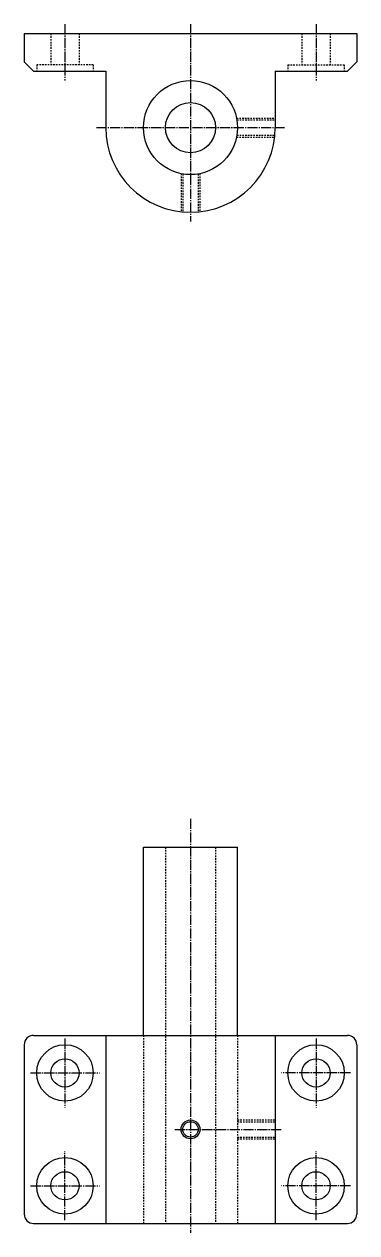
# Model space of a CAD drawing. Extents: x 43 to 642, y 40 to 601.
# Drawn here: x 536 to 642, y 215.5 to 601.1 of the extents above; entities outside this region: 2.
import ezdxf

# ---------------------------------------------------------------- set-up
doc = ezdxf.new("R2010")
doc.units = 0
doc.header["$LTSCALE"] = 0.25
doc.linetypes.add('CENTER', pattern=[17.5, 13, -1.5, 1.5, -1.5])
doc.linetypes.add('DASHED', pattern=[3.5, 2, -1.5])
doc.layers.get('0').update_dxf_attribs({"linetype": 'CONTINUOUS'})
doc.layers.add('CENTER', color=1, linetype='CENTER')
doc.styles.get("Standard").update_dxf_attribs({"font": 'txt', "bigfont": 'BIGFONT'})

msp = doc.modelspace()

# ---------------------------------------------------------------- linework, layer by layer
for p, q in [((536, 598.1), (642, 598.1)), ((536, 598.1), (536, 589.1)), ((642, 598.1), (642, 589.1)), ((536, 589.1), (539, 586.1)), ((539, 586.1), (562, 586.1)), ((562, 586.1), (562, 568.1)), ((616, 586.1), (616, 568.1)), ((616, 586.1), (639, 586.1)), ((639, 586.1), (642, 589.1)), ((574, 338.54), (604, 338.54)), ((574, 278.54), (574, 338.54)), ((604, 278.54), (604, 338.54)), ((539, 278.54), (639, 278.54)), ((562, 278.54), (562, 218.54)), ((616, 278.54), (616, 218.54)), ((536, 275.54), (536, 221.54)), ((642, 275.54), (642, 221.54)), ((539, 218.54), (639, 218.54)), ((564, 218.54), (564, 218.54)), ((589, 218.54), (589, 218.54))]:
    msp.add_line(p, q)
at = {"color": 3, "linetype": 'DASHED'}
for p, q in [((544.5, 598.1), (544.5, 588.1)), ((553.5, 598.1), (553.5, 588.1)), ((624.5, 598.1), (624.5, 588.1)), ((633.5, 598.1), (633.5, 588.1)), ((558, 588.1), (540, 588.1)), ((540, 588.1), (540, 586.1)), ((558, 588.1), (558, 586.1)), ((620, 588.1), (638, 588.1)), ((620, 588.1), (620, 586.1)), ((638, 588.1), (638, 586.1)), ((603.7, 571.1), (616, 571.1)), ((603.8, 570.55), (616, 570.55)), ((603.7, 565.1), (615.83, 565.1)), ((603.8, 565.64), (615.89, 565.64)), ((586, 553.4), (586, 541.26)), ((586.54, 553.3), (586.54, 541.21)), ((591.46, 553.3), (591.46, 541.21)), ((592, 553.4), (592, 541.26)), ((581, 338.54), (581, 218.54)), ((597, 338.54), (597, 218.54)), ((574, 278.54), (574, 218.54)), ((604, 278.54), (604, 218.54)), ((604, 251.54), (616, 251.54)), ((604, 251), (616, 251)), ((604, 246.09), (616, 246.09)), ((604, 245.54), (616, 245.54))]:
    msp.add_line(p, q, dxfattribs=at)
for centre, radius in [((589, 568.1), 15), ((589, 568.1), 8), ((549, 266.54), 9), ((629, 266.54), 9), ((549, 266.54), 4.5), ((629, 266.54), 4.5), ((589, 248.54), 2.46), ((549, 230.54), 9), ((629, 230.54), 9), ((549, 230.54), 4.5), ((629, 230.54), 4.5)]:
    msp.add_circle(centre, radius)
at = {"color": 3}
msp.add_circle((589, 248.54), 3, dxfattribs=at)
for centre, radius, start, end in [((589, 568.1), 27, 180, 0), ((539, 275.54), 3, 90, 180), ((639, 275.54), 3, 0, 90), ((539, 221.54), 3, 180, 270), ((639, 221.54), 3, 270, 0)]:
    msp.add_arc(centre, radius, start, end)
at = {"layer": 'CENTER', "color": 1, "linetype": 'CENTER'}
for p, q in [((549, 601.1), (549, 583.1)), ((589, 601.1), (589, 538.1)), ((629, 601.1), (629, 583.1)), ((559, 568.1), (619, 568.1)), ((589, 347.64), (589, 215.54)), ((549, 277.54), (549, 255.54)), ((629, 277.54), (629, 255.54)), ((538, 266.54), (560, 266.54)), ((640, 266.54), (618, 266.54)), ((584, 248.54), (618, 248.54)), ((549, 219.54), (549, 241.54)), ((629, 219.54), (629, 241.54)), ((538, 230.54), (560, 230.54)), ((640, 230.54), (618, 230.54))]:
    msp.add_line(p, q, dxfattribs=at)

# ---------------------------------------------------------------- texts
for s, p in [('MSSTA 30-120', (40, 100)), ('MSSTA30', (40, 40))]:
    msp.add_text(s, height=16).set_placement(p)

doc.saveas('drawing.dxf')
